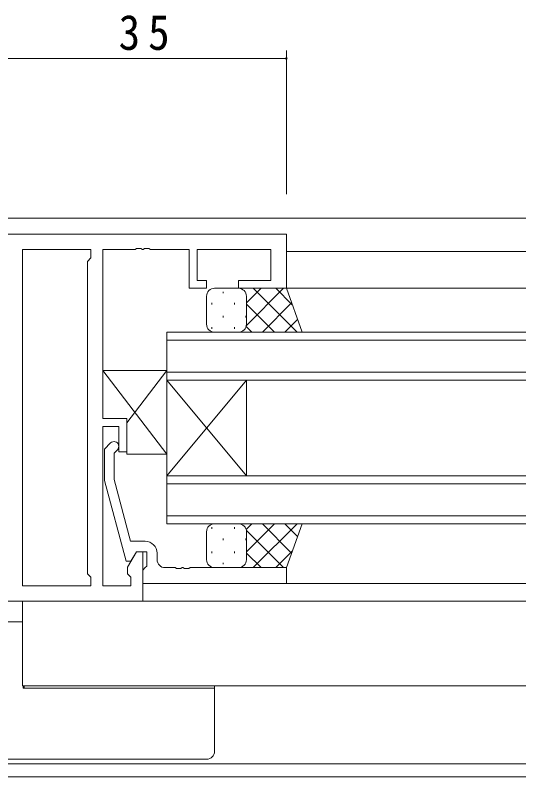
# Model space of a CAD drawing. Units: millimetres on the paper. Extents: x -397 to 397, y -282 to 282.
# Drawn here: x 154.3 to 218.3, y 17.8 to 113.2 of the extents above; entities that cross this region are included whole.
import ezdxf

# ---------------------------------------------------------------- set-up
doc = ezdxf.new("R2010")
doc.units = ezdxf.units.MM
for name, color, linetype, lineweight in [('0-3_YKK_D', 6, 'Continuous', 18), ('0-4_YKK_11', 7, 'Continuous', 18), ('0-5_YKK_12', 2, 'Continuous', 18), ('0-7_YKK_13', 4, 'Continuous', 18)]:
    doc.layers.add(name, color=color, linetype=linetype, lineweight=lineweight)
doc.styles.add('ＭＳ ゴシック', font='')
doc.styles.get('ＭＳ ゴシック').set_extended_font_data('MS Gothic')

msp = doc.modelspace()

# ---------------------------------------------------------------- linework, layer by layer
at = {"layer": '0-3_YKK_D'}
for p, q in [((188.279, 90.795), (188.279, 108.795)), ((153.279, 107.795), (188.279, 107.795))]:
    msp.add_line(p, q, dxfattribs=at)
for start, end in [(0, 180), (180, 0)]:
    msp.add_arc((188.279, 107.795), 0.106, start, end, dxfattribs=at)
at = {"layer": '0-4_YKK_11'}
for p, q in [((188.279, 85.795), (153.279, 85.795)), ((188.279, 78.995), (188.279, 85.795)), ((169.321, 83.865), (169.504, 83.985)), ((169.504, 83.985), (170.054, 83.985)), ((170.054, 83.985), (170.237, 83.865)), ((170.321, 83.865), (170.504, 83.985)), ((170.504, 83.985), (171.054, 83.985)), ((171.054, 83.985), (171.237, 83.865)), ((155.209, 83.865), (155.209, 41.725)), ((163.779, 83.865), (155.209, 83.865)), ((155.209, 83.865), (155.209, 41.725)), ((163.779, 82.795), (163.779, 83.865)), ((165.279, 83.865), (169.321, 83.865)), ((165.279, 62.695), (165.279, 83.865)), ((170.237, 83.865), (170.321, 83.865)), ((171.237, 83.865), (176.079, 83.865)), ((176.079, 83.865), (176.079, 78.995)), ((177.079, 83.865), (186.349, 83.865)), ((177.079, 79.995), (177.079, 83.865)), ((186.349, 83.865), (186.349, 79.995)), ((163.349, 82.365), (163.779, 82.795)), ((163.349, 43.225), (163.349, 82.365)), ((178.279, 79.995), (177.079, 79.995)), ((178.279, 78.995), (178.279, 79.995)), ((182.279, 79.995), (182.279, 78.995)), ((186.349, 79.995), (182.279, 79.995)), ((176.079, 78.995), (178.279, 78.995)), ((182.279, 78.995), (188.279, 78.995)), ((168.279, 62.695), (165.279, 62.695)), ((168.279, 58.495), (168.279, 62.695)), ((165.279, 61.695), (167.279, 61.695)), ((165.279, 41.725), (165.279, 61.695)), ((167.279, 61.695), (167.279, 58.495)), ((166.255, 59.621), (165.479, 58.845)), ((165.479, 58.845), (165.479, 54.9)), ((166.679, 58.348), (167.103, 58.772)), ((166.679, 55.058), (166.679, 58.348)), ((167.279, 58.495), (168.279, 58.495)), ((165.479, 54.9), (168.186, 44.797)), ((168.758, 47.297), (166.679, 55.058)), ((170.579, 47.297), (168.758, 47.297)), ((169.479, 45.995), (168.349, 44.038)), ((168.786, 44.797), (169.479, 45.997)), ((169.479, 45.997), (170.779, 45.997)), ((170.279, 45.995), (169.479, 45.995)), ((170.279, 39.795), (170.279, 45.995)), ((170.779, 45.997), (170.779, 44.197)), ((172.079, 44.997), (172.079, 45.797)), ((168.186, 44.797), (168.786, 44.797)), ((168.349, 44.038), (168.349, 43.225)), ((170.579, 43.997), (170.279, 43.697)), ((170.779, 44.197), (170.579, 43.997)), ((174.321, 43.997), (173.079, 43.997)), ((174.504, 43.877), (174.321, 43.997)), ((175.237, 43.997), (175.054, 43.877)), ((175.321, 43.997), (175.237, 43.997)), ((175.504, 43.877), (175.321, 43.997)), ((176.237, 43.997), (176.054, 43.877)), ((188.279, 43.997), (176.237, 43.997)), ((188.279, 41.997), (188.279, 43.997)), ((163.779, 42.795), (163.349, 43.225)), ((168.349, 43.225), (168.779, 42.795)), ((170.279, 43.697), (170.279, 41.997)), ((175.054, 43.877), (174.504, 43.877)), ((176.054, 43.877), (175.504, 43.877)), ((163.779, 41.725), (163.779, 42.795)), ((168.779, 42.795), (168.779, 41.725)), ((170.279, 41.997), (188.279, 41.997)), ((155.209, 41.725), (163.779, 41.725)), ((168.779, 41.725), (165.279, 41.725)), ((130.279, 39.795), (170.279, 39.795))]:
    msp.add_line(p, q, dxfattribs=at)
for centre, radius, start, end in [((166.679, 59.197), 0.6, 314.99999, 135.00001), ((170.579, 45.797), 1.5, 0.00001, 89.99999), ((173.079, 44.997), 1, 180.00001, 269.99999)]:
    msp.add_arc(centre, radius, start, end, dxfattribs=at)
at = {"layer": '0-5_YKK_12'}
for p, q in [((218.279, 87.795), (12.279, 87.795)), ((218.279, 83.595), (188.279, 83.595)), ((187.779, 78.995), (218.279, 78.995)), ((173.279, 73.495), (173.279, 67.495)), ((218.279, 73.495), (173.279, 73.495)), ((173.279, 72.495), (218.279, 72.495)), ((218.279, 68.495), (173.279, 68.495)), ((173.279, 67.495), (183.279, 55.495)), ((173.279, 55.495), (183.279, 67.495)), ((173.279, 55.495), (173.279, 67.495)), ((173.279, 67.495), (218.279, 67.495)), ((183.279, 55.495), (183.279, 67.495)), ((173.279, 55.495), (173.279, 49.495)), ((218.279, 55.495), (173.279, 55.495)), ((173.279, 54.495), (218.279, 54.495)), ((218.279, 50.495), (173.279, 50.495)), ((173.279, 49.495), (218.279, 49.495)), ((218.279, 41.995), (170.579, 41.995)), ((155.209, 39.795), (155.209, 29.196)), ((218.279, 39.795), (169.841, 39.795)), ((218.279, 29.196), (155.209, 29.196)), ((12.279, 19.425), (218.279, 19.425)), ((218.279, 17.795), (12.279, 17.795))]:
    msp.add_line(p, q, dxfattribs=at)
at = {"layer": '0-7_YKK_13'}
for p, q in [((179.279, 78.995), (182.279, 78.995)), ((180.359, 78.575), (180.359, 78.375)), ((188.279, 78.995), (182.279, 78.995)), ((183.189, 78.41), (183.189, 78.375)), ((185.109, 78.995), (183.279, 77.164)), ((187.938, 78.995), (183.279, 74.336)), ((189.626, 73.495), (184.126, 78.995)), ((189.014, 76.935), (186.955, 78.995)), ((190.243, 73.495), (188.279, 78.995)), ((178.279, 74.494), (178.279, 77.995)), ((183.279, 77.995), (183.279, 74.495)), ((178.944, 77.16), (178.944, 76.96)), ((181.774, 77.16), (181.774, 76.96)), ((186.798, 73.495), (183.279, 77.014)), ((188.933, 77.162), (185.266, 73.495)), ((180.359, 75.545), (180.359, 75.345)), ((183.189, 75.545), (183.189, 75.345)), ((189.678, 75.078), (188.094, 73.495)), ((178.944, 74.13), (178.944, 73.93)), ((182.279, 73.495), (179.279, 73.495)), ((181.774, 74.13), (181.774, 73.93)), ((182.279, 73.495), (190.243, 73.495)), ((183.969, 73.495), (183.279, 74.186)), ((173.279, 58.195), (165.279, 68.695)), ((165.279, 68.695), (165.279, 62.695)), ((173.279, 68.695), (165.279, 68.695)), ((173.279, 68.695), (168.279, 62.133)), ((173.279, 58.195), (173.279, 68.695)), ((165.279, 62.695), (168.279, 62.695)), ((168.279, 62.695), (168.279, 58.195)), ((168.279, 58.195), (173.279, 58.195)), ((178.944, 48.86), (178.944, 49.06)), ((182.279, 49.495), (179.279, 49.495)), ((181.774, 48.86), (181.774, 49.06)), ((182.279, 49.495), (190.243, 49.495)), ((183.969, 49.495), (183.279, 48.804)), ((186.798, 49.495), (183.279, 45.976)), ((189.626, 49.495), (184.126, 43.995)), ((188.933, 45.828), (185.266, 49.495)), ((189.678, 47.912), (188.094, 49.495)), ((190.243, 49.495), (188.279, 43.995)), ((178.279, 48.496), (178.279, 44.995)), ((187.938, 43.995), (183.279, 48.654)), ((183.279, 44.995), (183.279, 48.495)), ((180.359, 47.445), (180.359, 47.645)), ((183.189, 47.445), (183.189, 47.645)), ((178.944, 45.83), (178.944, 46.03)), ((181.774, 45.83), (181.774, 46.03)), ((185.109, 43.995), (183.279, 45.825)), ((189.014, 46.055), (186.955, 43.995)), ((179.279, 43.995), (182.279, 43.995)), ((180.359, 44.415), (180.359, 44.615)), ((188.279, 43.995), (182.279, 43.995)), ((183.189, 44.58), (183.189, 44.615)), ((130.279, 37.195), (155.209, 37.195)), ((155.279, 29.196), (155.279, 28.895)), ((155.279, 28.895), (178.279, 28.895)), ((155.376, 28.895), (155.397, 28.971)), ((155.397, 28.971), (155.417, 29.196)), ((179.279, 28.895), (179.279, 29.196)), ((178.279, 19.995), (130.279, 19.995))]:
    msp.add_line(p, q, dxfattribs=at)
msp.add_lwpolyline([(178.279, 28.895), (179.279, 28.895), (179.279, 20.995)], dxfattribs=at)
for centre, start, end in [((179.279, 77.995), 89.9999, 179.9999), ((182.279, 77.995), 359.9999, 89.9999), ((179.279, 74.495), 179.9999, 269.9999), ((182.279, 74.495), 269.9999, 359.9999), ((179.279, 48.495), 90.00024, 180.00024), ((182.279, 48.495), 0.00024, 90.00024), ((179.279, 44.995), 180.00024, 270.00024), ((182.279, 44.995), 270.00024, 0.00024), ((178.279, 20.995), 270, 0)]:
    msp.add_arc(centre, 1, start, end, dxfattribs=at)

# ---------------------------------------------------------------- texts
at = {"layer": '0-3_YKK_D', "color": 7, "insert": (167.259, 108.795), "char_height": 4.399, "attachment_point": 7, "style": 'ＭＳ ゴシック'}
msp.add_mtext('\\T1.37;\\W0.9;35', dxfattribs=at)

doc.saveas('drawing.dxf')
